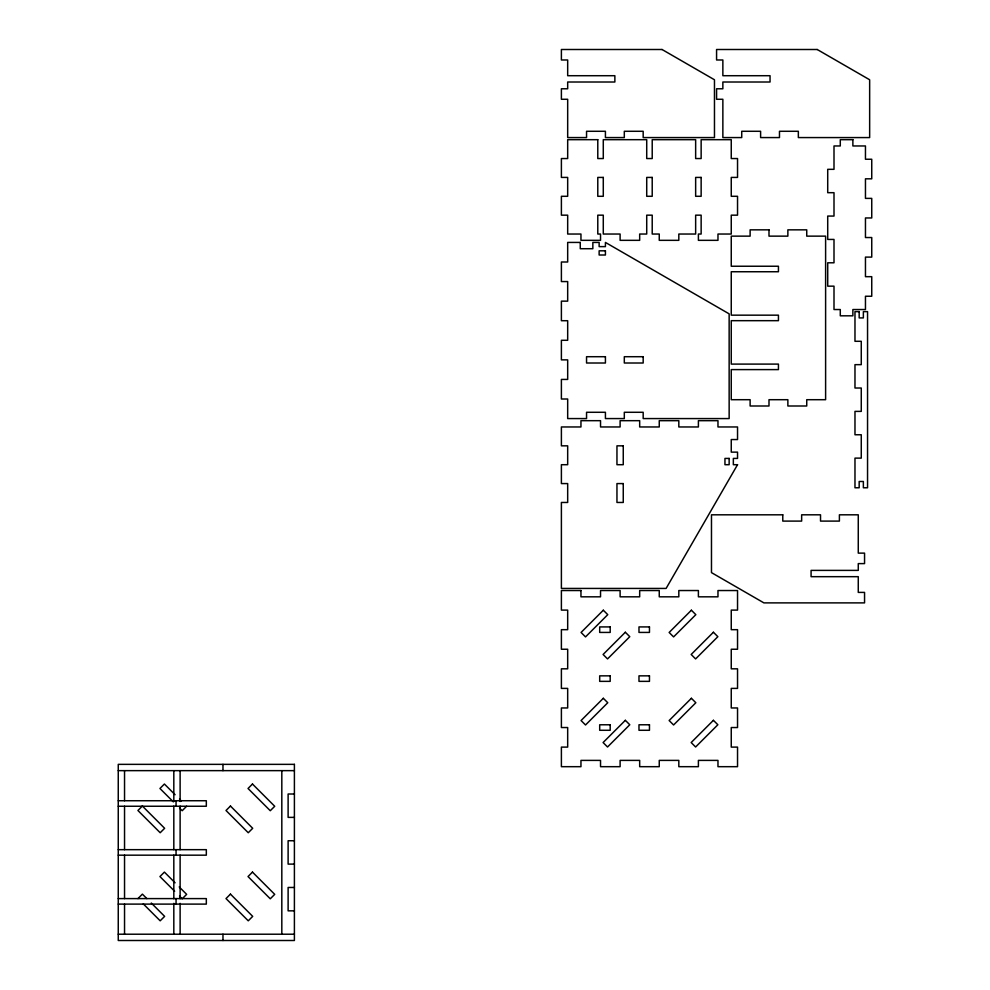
<?xml version="1.0" encoding="UTF-8"?>
<svg xmlns="http://www.w3.org/2000/svg" width="990" height="990" viewBox="0 0 990 990"><rect width="100%" height="100%" fill="white"/><g stroke="black" fill="none" stroke-linecap="round" stroke-linejoin="round"><path stroke-width="1.49" d="M137.957 898.598L142.387 894.131L146.854 898.598M118.256 770.641L294.401 770.641M294.401 794.005L288.115 794.005L288.115 817.381L294.401 817.381M118.256 800.737L206.328 800.737L206.328 806.244L118.256 806.244M294.401 840.745L288.115 840.745L288.115 864.109L294.401 864.109M118.256 849.668L206.328 849.668L206.328 855.174L118.256 855.174M294.401 887.473L288.115 887.473L288.115 910.837L294.401 910.837M118.256 898.598L206.328 898.598L206.328 904.105L118.256 904.105M118.256 934.213L294.401 934.213M175.082 794.71L164.402 784.03L159.947 788.486L173.299 801.826M179.524 799.153L181.306 800.935M186.615 806.244L182.197 810.723L179.524 808.05M175.082 882.783L164.402 872.103L159.947 876.558L174.648 891.26M179.227 886.941L186.64 894.354L182.197 898.796L179.524 896.136M151.284 903.029L164.625 916.369L160.182 920.811L143.278 903.907M281.816 770.641L281.816 934.213M222.973 764.354L222.973 770.641M222.973 934.213L222.973 940.5M180.118 770.641L180.118 801.504M180.118 806.132L180.118 849.668M180.118 855.174L180.118 898.722M180.118 903.35L180.118 934.213M176.059 800.737L176.059 806.244M176.059 849.668L176.059 855.174M176.059 898.598L176.059 904.105M173.819 770.641L173.819 801.504M173.819 806.132L173.819 849.668M173.819 855.174L173.819 898.722M173.819 903.35L173.819 934.213M124.542 770.641L124.542 800.737M124.542 806.244L124.542 849.668M124.542 855.174L124.542 898.598M124.542 904.105L124.542 934.213M737.538 464.706L666.109 588.431L561.392 588.431L561.392 502.462L567.678 502.462L567.678 483.578L561.392 483.578L561.392 464.706L567.678 464.706L567.678 445.834L561.392 445.834L561.392 426.962L580.957 426.962L580.957 420.676L600.534 420.676L600.534 426.962L620.111 426.962L620.111 420.676L639.676 420.676L639.676 426.962L659.253 426.962L659.253 420.676L678.818 420.676L678.818 426.962L698.396 426.962L698.396 420.676L717.973 420.676L717.973 426.962L737.538 426.962L737.538 439.548L731.251 439.548L731.251 452.133L737.538 452.133L737.538 458.42L733.343 458.42L733.343 464.706L737.538 464.706M142.387 806.046L137.932 810.501L160.182 832.738L164.625 828.296L142.387 806.046M230.46 806.046L226.005 810.501L248.255 832.738L252.697 828.296L230.46 806.046M252.475 784.03L248.032 788.486L270.27 810.723L274.713 806.281L252.475 784.03M230.46 894.131L226.005 898.574L248.255 920.811L252.697 916.369L230.46 894.131M252.475 872.103L248.032 876.558L270.27 898.796L274.713 894.354L252.475 872.103M603.318 610.211L581.068 632.462L585.523 636.904L607.761 614.666L603.318 610.211M625.333 632.239L603.096 654.477L607.538 658.919L629.776 636.681L625.333 632.239M603.318 698.284L581.068 720.534L585.523 724.977L607.761 702.739L603.318 698.284M691.391 610.211L669.141 632.462L673.596 636.904L695.834 614.666L691.391 610.211M625.333 720.312L603.096 742.549L607.538 746.992L629.776 724.754L625.333 720.312M713.406 632.239L691.168 654.477L695.611 658.919L717.861 636.681L713.406 632.239M691.391 698.284L669.141 720.534L673.596 724.977L695.834 702.739L691.391 698.284M713.406 720.312L691.168 742.549L695.611 746.992L717.861 724.754L713.406 720.312M662.05 49.5L561.392 49.5L561.392 59.982L567.678 59.982L567.678 75.71L614.864 75.71L614.864 82.009L567.678 82.009L567.678 88.778L561.392 88.778L561.392 99.272L567.678 99.272L567.678 137.573L586.55 137.573L586.55 131.286L605.422 131.286L605.422 137.573L624.306 137.573L624.306 131.286L643.178 131.286L643.178 137.573L714.471 137.573L714.471 79.769L662.05 49.5M817.22 49.5L716.574 49.5L716.574 59.982L722.861 59.982L722.861 75.71L770.047 75.71L770.047 82.009L722.861 82.009L722.861 88.778L716.574 88.778L716.574 99.272L722.861 99.272L722.861 137.573L741.733 137.573L741.733 131.286L760.605 131.286L760.605 137.573L779.476 137.573L779.476 131.286L798.348 131.286L798.348 137.573L869.653 137.573L869.653 79.769L817.22 49.5M597.787 139.677L567.678 139.677L567.678 158.549L561.392 158.549L561.392 177.42L567.678 177.42L567.678 196.292L561.392 196.292L561.392 215.164L567.678 215.164L567.678 234.036L580.957 234.036L580.957 240.335L600.534 240.335L600.534 234.036L597.787 234.036L597.787 215.164L603.281 215.164L603.281 234.036L620.111 234.036L620.111 240.335L639.676 240.335L639.676 234.036L646.718 234.036L646.718 215.164L652.212 215.164L652.212 234.036L659.253 234.036L659.253 240.335L678.818 240.335L678.818 234.036L695.648 234.036L695.648 215.164L701.143 215.164L701.143 234.036L698.396 234.036L698.396 240.335L717.973 240.335L717.973 234.036L731.251 234.036L731.251 215.164L737.538 215.164L737.538 196.292L731.251 196.292L731.251 177.42L737.538 177.42L737.538 158.549L731.251 158.549L731.251 139.677L701.143 139.677L701.143 158.549L695.648 158.549L695.648 139.677L652.212 139.677L652.212 158.549L646.718 158.549L646.718 139.677L603.281 139.677L603.281 158.549L597.787 158.549L597.787 139.677M852.873 139.677L840.287 139.677L840.287 145.963L834.001 145.963L834.001 169.327L827.714 169.327L827.714 192.691L834.001 192.691L834.001 216.067L827.714 216.067L827.714 239.431L834.001 239.431L834.001 262.796L827.714 262.796L827.714 286.16L834.001 286.16L834.001 309.536L840.287 309.536L840.287 315.822L852.873 315.822L852.873 309.536L865.458 309.536L865.458 296.245L871.745 296.245L871.745 276.68L865.458 276.68L865.458 257.103L871.745 257.103L871.745 237.538L865.458 237.538L865.458 217.961L871.745 217.961L871.745 198.384L865.458 198.384L865.458 178.819L871.745 178.819L871.745 159.242L865.458 159.242L865.458 145.963L852.873 145.963L852.873 139.677M603.281 177.42L597.787 177.42L597.787 196.292L603.281 196.292L603.281 177.42M652.212 177.42L646.718 177.42L646.718 196.292L652.212 196.292L652.212 177.42M701.143 177.42L695.648 177.42L695.648 196.292L701.143 196.292L701.143 177.42M768.995 229.841L750.123 229.841L750.123 236.14L731.251 236.14L731.251 266.236L778.437 266.236L778.437 271.743L731.251 271.743L731.251 315.167L778.437 315.167L778.437 320.673L731.251 320.673L731.251 364.097L778.437 364.097L778.437 369.604L731.251 369.604L731.251 399.7L750.123 399.7L750.123 405.999L768.995 405.999L768.995 399.7L787.867 399.7L787.867 405.999L806.739 405.999L806.739 399.7L825.611 399.7L825.611 236.14L806.739 236.14L806.739 229.841L787.867 229.841L787.867 236.14L768.995 236.14L768.995 229.841M580.264 242.426L567.678 242.426L567.678 262.004L561.392 262.004L561.392 281.568L567.678 281.568L567.678 301.146L561.392 301.146L561.392 320.711L567.678 320.711L567.678 340.288L561.392 340.288L561.392 359.865L567.678 359.865L567.678 379.43L561.392 379.43L561.392 399.007L567.678 399.007L567.678 418.572L586.55 418.572L586.55 412.286L605.422 412.286L605.422 418.572L624.306 418.572L624.306 412.286L643.178 412.286L643.178 418.572L729.147 418.572L729.147 313.855L605.422 242.426L605.422 246.621L599.136 246.621L599.136 242.426L592.849 242.426L592.849 248.713L580.264 248.713L580.264 242.426M605.422 250.817L599.136 250.817L599.136 255.012L605.422 255.012L605.422 250.817M859.172 311.627L854.976 311.627L854.976 341.29L861.263 341.29L861.263 364.654L854.976 364.654L854.976 388.018L861.263 388.018L861.263 411.382L854.976 411.382L854.976 434.759L861.263 434.759L861.263 458.123L854.976 458.123L854.976 487.773L859.172 487.773L859.172 481.486L863.367 481.486L863.367 487.773L867.549 487.773L867.549 311.627L863.367 311.627L863.367 317.914L859.172 317.914L859.172 311.627M605.422 356.709L586.55 356.709L586.55 363.008L605.422 363.008L605.422 356.709M643.178 356.709L624.306 356.709L624.306 363.008L643.178 363.008L643.178 356.709M623.255 445.834L616.956 445.834L616.956 464.706L623.255 464.706L623.255 445.834M729.147 458.42L724.952 458.42L724.952 464.706L729.147 464.706L729.147 458.42M623.255 483.578L616.956 483.578L616.956 502.462L623.255 502.462L623.255 483.578M782.781 514.812L711.476 514.812L711.476 572.616L763.909 602.885L864.555 602.885L864.555 592.404L858.268 592.404L858.268 576.675L811.082 576.675L811.082 570.389L858.268 570.389L858.268 563.607L864.555 563.607L864.555 553.125L858.268 553.125L858.268 514.812L839.396 514.812L839.396 521.099L820.524 521.099L820.524 514.812L801.652 514.812L801.652 521.099L782.781 521.099L782.781 514.812M580.957 590.535L561.392 590.535L561.392 610.1L567.678 610.1L567.678 629.677L561.392 629.677L561.392 649.242L567.678 649.242L567.678 668.819L561.392 668.819L561.392 688.396L567.678 688.396L567.678 707.961L561.392 707.961L561.392 727.539L567.678 727.539L567.678 747.104L561.392 747.104L561.392 766.681L580.957 766.681L580.957 760.394L600.534 760.394L600.534 766.681L620.111 766.681L620.111 760.394L639.676 760.394L639.676 766.681L659.253 766.681L659.253 760.394L678.818 760.394L678.818 766.681L698.396 766.681L698.396 760.394L717.973 760.394L717.973 766.681L737.538 766.681L737.538 747.104L731.251 747.104L731.251 727.539L737.538 727.539L737.538 707.961L731.251 707.961L731.251 688.396L737.538 688.396L737.538 668.819L731.251 668.819L731.251 649.242L737.538 649.242L737.538 629.677L731.251 629.677L731.251 610.1L737.538 610.1L737.538 590.535L717.973 590.535L717.973 596.822L698.396 596.822L698.396 590.535L678.818 590.535L678.818 596.822L659.253 596.822L659.253 590.535L639.676 590.535L639.676 596.822L620.111 596.822L620.111 590.535L600.534 590.535L600.534 596.822L580.957 596.822L580.957 590.535M610.187 626.918L599.692 626.918L599.692 632.424L610.187 632.424L610.187 626.918M649.465 626.918L638.983 626.918L638.983 632.424L649.465 632.424L649.465 626.918M610.187 675.848L599.692 675.848L599.692 681.355L610.187 681.355L610.187 675.848M649.465 675.848L638.983 675.848L638.983 681.355L649.465 681.355L649.465 675.848M610.187 724.779L599.692 724.779L599.692 730.286L610.187 730.286L610.187 724.779M649.465 724.779L638.983 724.779L638.983 730.286L649.465 730.286L649.465 724.779M294.401 764.354L118.256 764.354L118.256 940.5L294.401 940.5L294.401 764.354"/></g></svg>
